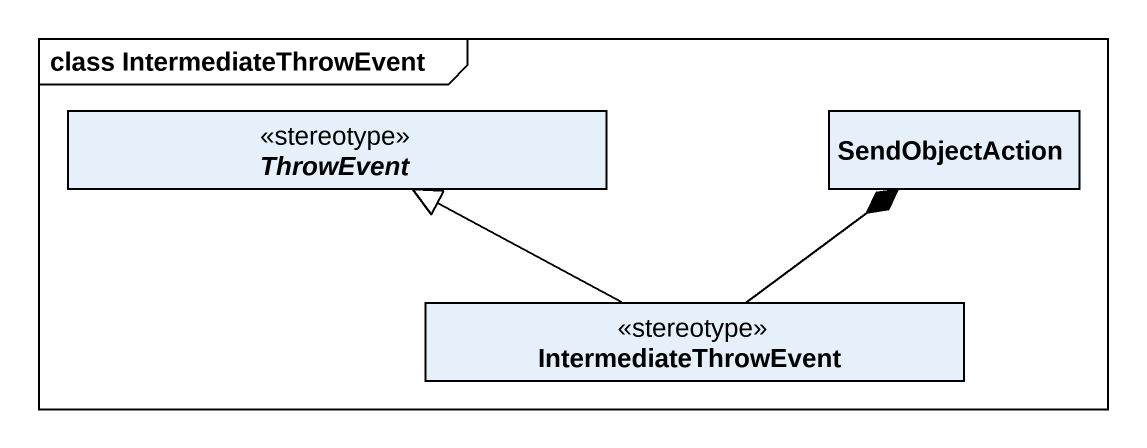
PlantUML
@startuml
mainframe class IntermediateThrowEvent
hide circle
hide empty members
abstract class ThrowEvent <<stereotype>>
class SendObjectAction
class IntermediateThrowEvent <<stereotype>>
IntermediateThrowEvent -left-|> ThrowEvent
IntermediateThrowEvent -up-* SendObjectAction
@enduml
